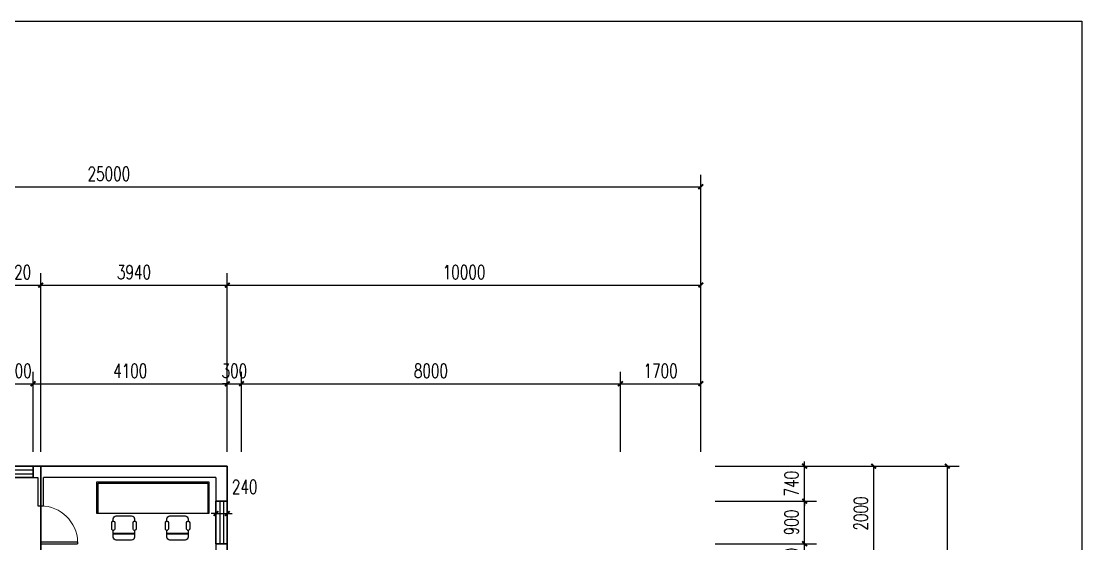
# Model space of a CAD drawing. Extents: x -76502 to 88679, y -12865 to 57615.
# Drawn here: x -19820 to 2575, y 46574 to 57615 of the extents above; entities that cross this region are included whole.
import ezdxf

# ---------------------------------------------------------------- set-up
doc = ezdxf.new("R2010")
doc.units = 0
doc.header["$LTSCALE"] = 1000
doc.header["$MEASUREMENT"] = 0
for name, color, linetype in [('edge', 180, 'Continuous'), ('GTV3_FOOTPRINT', 7, 'Continuous'), ('GTV3_OPENING', 7, 'Continuous'), ('GTV3_ZONE', 7, 'Continuous'), ('LVTRY', 6, 'Continuous'), ('PUB_DIM', 3, 'Continuous'), ('WALL', 9, 'Continuous'), ('WINDOW', 4, 'Continuous')]:
    doc.layers.add(name, color=color, linetype=linetype)
doc.styles.add('_TCH_DIM_T3', font='SIMPLEX', dxfattribs={"width": 0.705882, "bigfont": 'GBCBIG'})
doc.dimstyles.new('_TCH_ARCH&&100', dxfattribs={"dimtxt": 297.5, "dimasz": 100, "dimexe": 250, "dimexo": 300, "dimgap": 126.25, "dimtad": 1, "dimdec": 0, "dimtxsty": '_TCH_DIM_T3', "dimblk": 'ARCHTICK', "dimcen": 2.5, "dimclrt": 7, "dimazin": 2, "dimtfac": 1, "dimtdec": 0, "dimtix": 1, "dimtmove": 2, "dimatfit": 3, "dimfxl": 100})

# ---------------------------------------------------------------- blocks, each defined once
blk = doc.blocks.new('_ArchTick')
at = {"color": 0, "linetype": 'ByBlock', "const_width": 0.4}
blk.add_lwpolyline([(-0.5, -0.5), (0.5, 0.5)], dxfattribs=at)
blk = doc.blocks.new('*D244')
at = {"layer": 'Defpoints', "color": 0, "transparency": 16777216}
for p in [(-5469, 48214), (-263, 48214), (-5469, 28214)]:
    blk.add_point(p, dxfattribs=at)
at = {"layer": 'PUB_DIM', "color": 0, "lineweight": -2, "transparency": 16777216}
for p, q in [((-5169, 48214), (-13, 48214)), ((-263, 28214), (-263, 48214)), ((-5169, 28214), (-13, 28214))]:
    blk.add_line(p, q, dxfattribs=at)
at = {"layer": 'PUB_DIM', "color": 0, "lineweight": -2, "transparency": 16777216, "xscale": 100, "yscale": 100, "zscale": 100}
for p, rotation in [((-263, 48214), 90), ((-263, 28214), 270)]:
    blk.add_blockref('_ArchTick', p, dxfattribs=dict(at, rotation=rotation))
at = {"layer": 'PUB_DIM', "color": 7, "transparency": 16777216, "insert": (-538, 38214), "char_height": 297.5, "attachment_point": 5, "rotation": 90, "style": '_TCH_DIM_T3'}
blk.add_mtext('\\A1;20000', dxfattribs=at)
blk = doc.blocks.new('*D245')
at = {"layer": 'Defpoints', "color": 0, "transparency": 16777216}
for p in [(-5469, 48214), (-1818, 48214), (-5469, 46214)]:
    blk.add_point(p, dxfattribs=at)
at = {"layer": 'PUB_DIM', "color": 0, "lineweight": -2, "transparency": 16777216}
for p, q in [((-5169, 48214), (-1568, 48214)), ((-1818, 46214), (-1818, 48214)), ((-5169, 46214), (-1568, 46214))]:
    blk.add_line(p, q, dxfattribs=at)
at = {"layer": 'PUB_DIM', "color": 0, "lineweight": -2, "transparency": 16777216, "xscale": 100, "yscale": 100, "zscale": 100}
for p, rotation in [((-1818, 48214), 90), ((-1818, 46214), 270)]:
    blk.add_blockref('_ArchTick', p, dxfattribs=dict(at, rotation=rotation))
at = {"layer": 'PUB_DIM', "color": 7, "transparency": 16777216, "insert": (-2093, 47214), "char_height": 297.5, "attachment_point": 5, "rotation": 90, "style": '_TCH_DIM_T3'}
blk.add_mtext('\\A1;2000', dxfattribs=at)
blk = doc.blocks.new('*D253')
at = {"layer": 'Defpoints', "color": 0, "transparency": 16777216}
for p in [(-5469, 48214), (-3279, 48214), (-5469, 47474)]:
    blk.add_point(p, dxfattribs=at)
at = {"layer": 'PUB_DIM', "color": 0, "lineweight": -2, "transparency": 16777216}
for p, q in [((-5169, 48214), (-3029, 48214)), ((-3279, 48214), (-3279, 48314)), ((-3279, 47474), (-3279, 48214)), ((-5169, 47474), (-3029, 47474)), ((-3279, 47474), (-3279, 47374))]:
    blk.add_line(p, q, dxfattribs=at)
at = {"layer": 'PUB_DIM', "color": 0, "lineweight": -2, "transparency": 16777216, "xscale": 100, "yscale": 100, "zscale": 100}
for p, rotation in [((-3279, 48214), 270), ((-3279, 47474), 90)]:
    blk.add_blockref('_ArchTick', p, dxfattribs=dict(at, rotation=rotation))
at = {"layer": 'PUB_DIM', "color": 7, "transparency": 16777216, "insert": (-3554, 47844), "char_height": 297.5, "attachment_point": 5, "rotation": 90, "style": '_TCH_DIM_T3'}
blk.add_mtext('\\A1;740', dxfattribs=at)
blk = doc.blocks.new('*D254')
at = {"layer": 'Defpoints', "color": 0, "transparency": 16777216}
for p in [(-5469, 47474), (-3279, 47474), (-5469, 46574)]:
    blk.add_point(p, dxfattribs=at)
at = {"layer": 'PUB_DIM', "color": 0, "lineweight": -2, "transparency": 16777216}
for p, q in [((-5169, 47474), (-3029, 47474)), ((-3279, 46574), (-3279, 47474)), ((-5169, 46574), (-3029, 46574))]:
    blk.add_line(p, q, dxfattribs=at)
at = {"layer": 'PUB_DIM', "color": 0, "lineweight": -2, "transparency": 16777216, "xscale": 100, "yscale": 100, "zscale": 100}
for p, rotation in [((-3279, 47474), 90), ((-3279, 46574), 270)]:
    blk.add_blockref('_ArchTick', p, dxfattribs=dict(at, rotation=rotation))
at = {"layer": 'PUB_DIM', "color": 7, "transparency": 16777216, "insert": (-3554, 47024), "char_height": 297.5, "attachment_point": 5, "rotation": 90, "style": '_TCH_DIM_T3'}
blk.add_mtext('\\A1;900', dxfattribs=at)
blk = doc.blocks.new('*D255')
at = {"layer": 'Defpoints', "color": 0, "transparency": 16777216}
for p in [(-5469, 46574), (-3279, 46574), (-5469, 45854)]:
    blk.add_point(p, dxfattribs=at)
at = {"layer": 'PUB_DIM', "color": 0, "lineweight": -2, "transparency": 16777216}
for p, q in [((-3279, 46574), (-3279, 46674)), ((-5169, 46574), (-3029, 46574)), ((-3279, 45854), (-3279, 46574)), ((-5169, 45854), (-3029, 45854)), ((-3279, 45854), (-3279, 45754))]:
    blk.add_line(p, q, dxfattribs=at)
at = {"layer": 'PUB_DIM', "color": 0, "lineweight": -2, "transparency": 16777216, "xscale": 100, "yscale": 100, "zscale": 100}
for p, rotation in [((-3279, 46574), 270), ((-3279, 45854), 90)]:
    blk.add_blockref('_ArchTick', p, dxfattribs=dict(at, rotation=rotation))
at = {"layer": 'PUB_DIM', "color": 7, "transparency": 16777216, "insert": (-3554, 46214), "char_height": 297.5, "attachment_point": 5, "rotation": 90, "style": '_TCH_DIM_T3'}
blk.add_mtext('\\A1;720', dxfattribs=at)
blk = doc.blocks.new('*D270')
at = {"layer": 'Defpoints', "color": 0, "transparency": 16777216}
for p in [(-15709, 47214), (-15469, 47214), (-15469, 47214)]:
    blk.add_point(p, dxfattribs=at)
at = {"layer": 'PUB_DIM', "color": 0, "lineweight": -2, "transparency": 16777216}
for p, q in [((-15709, 47514), (-15709, 47464)), ((-15469, 47514), (-15469, 47464)), ((-15709, 47214), (-15809, 47214)), ((-15709, 47214), (-15469, 47214)), ((-15469, 47214), (-15369, 47214))]:
    blk.add_line(p, q, dxfattribs=at)
at = {"layer": 'PUB_DIM', "color": 0, "lineweight": -2, "transparency": 16777216, "xscale": 100, "yscale": 100, "zscale": 100}
blk.add_blockref('_ArchTick', (-15709, 47214), dxfattribs=at)
at = {"layer": 'PUB_DIM', "color": 0, "lineweight": -2, "transparency": 16777216, "xscale": 100, "yscale": 100, "zscale": 100, "rotation": 180}
blk.add_blockref('_ArchTick', (-15469, 47214), dxfattribs=at)
at = {"layer": 'PUB_DIM', "color": 7, "transparency": 16777216, "insert": (-15102, 47776), "char_height": 297.5, "attachment_point": 5, "style": '_TCH_DIM_T3'}
blk.add_mtext('\\A1;240', dxfattribs=at)
blk = doc.blocks.new('*D294')
at = {"layer": 'Defpoints', "color": 0, "transparency": 16777216}
for p in [(-5469, 54116), (-30469, 48214), (-5469, 48214)]:
    blk.add_point(p, dxfattribs=at)
at = {"layer": 'PUB_DIM', "color": 0, "lineweight": -2, "transparency": 16777216}
for p, q in [((-30469, 48514), (-30469, 54366)), ((-5469, 48514), (-5469, 54366)), ((-30469, 54116), (-5469, 54116))]:
    blk.add_line(p, q, dxfattribs=at)
at = {"layer": 'PUB_DIM', "color": 0, "lineweight": -2, "transparency": 16777216, "xscale": 100, "yscale": 100, "zscale": 100, "rotation": 180}
blk.add_blockref('_ArchTick', (-30469, 54116), dxfattribs=at)
at = {"layer": 'PUB_DIM', "color": 0, "lineweight": -2, "transparency": 16777216, "xscale": 100, "yscale": 100, "zscale": 100}
blk.add_blockref('_ArchTick', (-5469, 54116), dxfattribs=at)
at = {"layer": 'PUB_DIM', "color": 7, "transparency": 16777216, "insert": (-17969, 54391), "char_height": 297.5, "attachment_point": 5, "style": '_TCH_DIM_T3'}
blk.add_mtext('\\A1;25000', dxfattribs=at)
blk = doc.blocks.new('*D295')
at = {"layer": 'Defpoints', "color": 0, "transparency": 16777216}
for p in [(-5469, 52039), (-15469, 48214), (-5469, 48214)]:
    blk.add_point(p, dxfattribs=at)
at = {"layer": 'PUB_DIM', "color": 0, "lineweight": -2, "transparency": 16777216}
for p, q in [((-15469, 48514), (-15469, 52289)), ((-5469, 48514), (-5469, 52289)), ((-15469, 52039), (-5469, 52039))]:
    blk.add_line(p, q, dxfattribs=at)
at = {"layer": 'PUB_DIM', "color": 0, "lineweight": -2, "transparency": 16777216, "xscale": 100, "yscale": 100, "zscale": 100, "rotation": 180}
blk.add_blockref('_ArchTick', (-15469, 52039), dxfattribs=at)
at = {"layer": 'PUB_DIM', "color": 0, "lineweight": -2, "transparency": 16777216, "xscale": 100, "yscale": 100, "zscale": 100}
blk.add_blockref('_ArchTick', (-5469, 52039), dxfattribs=at)
at = {"layer": 'PUB_DIM', "color": 7, "transparency": 16777216, "insert": (-10469, 52314), "char_height": 297.5, "attachment_point": 5, "style": '_TCH_DIM_T3'}
blk.add_mtext('\\A1;10000', dxfattribs=at)
blk = doc.blocks.new('*D298')
at = {"layer": 'Defpoints', "color": 0, "transparency": 16777216}
for p in [(-19409, 52039), (-20529, 48214), (-19409, 48214)]:
    blk.add_point(p, dxfattribs=at)
at = {"layer": 'PUB_DIM', "color": 0, "lineweight": -2, "transparency": 16777216}
for p, q in [((-20529, 48514), (-20529, 52289)), ((-19409, 48514), (-19409, 52289)), ((-20529, 52039), (-19409, 52039))]:
    blk.add_line(p, q, dxfattribs=at)
at = {"layer": 'PUB_DIM', "color": 0, "lineweight": -2, "transparency": 16777216, "xscale": 100, "yscale": 100, "zscale": 100, "rotation": 180}
blk.add_blockref('_ArchTick', (-20529, 52039), dxfattribs=at)
at = {"layer": 'PUB_DIM', "color": 0, "lineweight": -2, "transparency": 16777216, "xscale": 100, "yscale": 100, "zscale": 100}
blk.add_blockref('_ArchTick', (-19409, 52039), dxfattribs=at)
at = {"layer": 'PUB_DIM', "color": 7, "transparency": 16777216, "insert": (-19969, 52314), "char_height": 297.5, "attachment_point": 5, "style": '_TCH_DIM_T3'}
blk.add_mtext('\\A1;1120', dxfattribs=at)
blk = doc.blocks.new('*D299')
at = {"layer": 'Defpoints', "color": 0, "transparency": 16777216}
for p in [(-15469, 52039), (-19409, 48214), (-15469, 48214)]:
    blk.add_point(p, dxfattribs=at)
at = {"layer": 'PUB_DIM', "color": 0, "lineweight": -2, "transparency": 16777216}
for p, q in [((-19409, 48514), (-19409, 52289)), ((-15469, 48514), (-15469, 52289)), ((-19409, 52039), (-15469, 52039))]:
    blk.add_line(p, q, dxfattribs=at)
at = {"layer": 'PUB_DIM', "color": 0, "lineweight": -2, "transparency": 16777216, "xscale": 100, "yscale": 100, "zscale": 100, "rotation": 180}
blk.add_blockref('_ArchTick', (-19409, 52039), dxfattribs=at)
at = {"layer": 'PUB_DIM', "color": 0, "lineweight": -2, "transparency": 16777216, "xscale": 100, "yscale": 100, "zscale": 100}
blk.add_blockref('_ArchTick', (-15469, 52039), dxfattribs=at)
at = {"layer": 'PUB_DIM', "color": 7, "transparency": 16777216, "insert": (-17439, 52314), "char_height": 297.5, "attachment_point": 5, "style": '_TCH_DIM_T3'}
blk.add_mtext('\\A1;3940', dxfattribs=at)
blk = doc.blocks.new('*D305')
at = {"layer": 'Defpoints', "color": 0, "transparency": 16777216}
for p in [(-19569, 49955), (-20169, 48214), (-19569, 48214)]:
    blk.add_point(p, dxfattribs=at)
at = {"layer": 'PUB_DIM', "color": 0, "lineweight": -2, "transparency": 16777216}
for p, q in [((-20169, 48514), (-20169, 50205)), ((-19569, 48514), (-19569, 50205)), ((-20169, 49955), (-20269, 49955)), ((-20169, 49955), (-19569, 49955)), ((-19569, 49955), (-19469, 49955))]:
    blk.add_line(p, q, dxfattribs=at)
at = {"layer": 'PUB_DIM', "color": 0, "lineweight": -2, "transparency": 16777216, "xscale": 100, "yscale": 100, "zscale": 100}
blk.add_blockref('_ArchTick', (-20169, 49955), dxfattribs=at)
at = {"layer": 'PUB_DIM', "color": 0, "lineweight": -2, "transparency": 16777216, "xscale": 100, "yscale": 100, "zscale": 100, "rotation": 180}
blk.add_blockref('_ArchTick', (-19569, 49955), dxfattribs=at)
at = {"layer": 'PUB_DIM', "color": 7, "transparency": 16777216, "insert": (-19869, 50230), "char_height": 297.5, "attachment_point": 5, "style": '_TCH_DIM_T3'}
blk.add_mtext('\\A1;600', dxfattribs=at)
blk = doc.blocks.new('*D306')
at = {"layer": 'Defpoints', "color": 0, "transparency": 16777216}
for p in [(-15469, 49955), (-19569, 48214), (-15469, 48214)]:
    blk.add_point(p, dxfattribs=at)
at = {"layer": 'PUB_DIM', "color": 0, "lineweight": -2, "transparency": 16777216}
for p, q in [((-19569, 48514), (-19569, 50205)), ((-15469, 48514), (-15469, 50205)), ((-19569, 49955), (-15469, 49955))]:
    blk.add_line(p, q, dxfattribs=at)
at = {"layer": 'PUB_DIM', "color": 0, "lineweight": -2, "transparency": 16777216, "xscale": 100, "yscale": 100, "zscale": 100, "rotation": 180}
blk.add_blockref('_ArchTick', (-19569, 49955), dxfattribs=at)
at = {"layer": 'PUB_DIM', "color": 0, "lineweight": -2, "transparency": 16777216, "xscale": 100, "yscale": 100, "zscale": 100}
blk.add_blockref('_ArchTick', (-15469, 49955), dxfattribs=at)
at = {"layer": 'PUB_DIM', "color": 7, "transparency": 16777216, "insert": (-17519, 50230), "char_height": 297.5, "attachment_point": 5, "style": '_TCH_DIM_T3'}
blk.add_mtext('\\A1;4100', dxfattribs=at)
blk = doc.blocks.new('*D307')
at = {"layer": 'Defpoints', "color": 0, "transparency": 16777216}
for p in [(-15169, 49955), (-15469, 48214), (-15169, 48214)]:
    blk.add_point(p, dxfattribs=at)
at = {"layer": 'PUB_DIM', "color": 0, "lineweight": -2, "transparency": 16777216}
for p, q in [((-15469, 48514), (-15469, 50205)), ((-15169, 48514), (-15169, 50205)), ((-15469, 49955), (-15569, 49955)), ((-15469, 49955), (-15169, 49955)), ((-15169, 49955), (-15069, 49955))]:
    blk.add_line(p, q, dxfattribs=at)
at = {"layer": 'PUB_DIM', "color": 0, "lineweight": -2, "transparency": 16777216, "xscale": 100, "yscale": 100, "zscale": 100}
blk.add_blockref('_ArchTick', (-15469, 49955), dxfattribs=at)
at = {"layer": 'PUB_DIM', "color": 0, "lineweight": -2, "transparency": 16777216, "xscale": 100, "yscale": 100, "zscale": 100, "rotation": 180}
blk.add_blockref('_ArchTick', (-15169, 49955), dxfattribs=at)
at = {"layer": 'PUB_DIM', "color": 7, "transparency": 16777216, "insert": (-15319, 50230), "char_height": 297.5, "attachment_point": 5, "style": '_TCH_DIM_T3'}
blk.add_mtext('\\A1;300', dxfattribs=at)
blk = doc.blocks.new('*D308')
at = {"layer": 'Defpoints', "color": 0, "transparency": 16777216}
for p in [(-7169, 49955), (-15169, 48214), (-7169, 48214)]:
    blk.add_point(p, dxfattribs=at)
at = {"layer": 'PUB_DIM', "color": 0, "lineweight": -2, "transparency": 16777216}
for p, q in [((-15169, 48514), (-15169, 50205)), ((-7169, 48514), (-7169, 50205)), ((-15169, 49955), (-7169, 49955))]:
    blk.add_line(p, q, dxfattribs=at)
at = {"layer": 'PUB_DIM', "color": 0, "lineweight": -2, "transparency": 16777216, "xscale": 100, "yscale": 100, "zscale": 100, "rotation": 180}
blk.add_blockref('_ArchTick', (-15169, 49955), dxfattribs=at)
at = {"layer": 'PUB_DIM', "color": 0, "lineweight": -2, "transparency": 16777216, "xscale": 100, "yscale": 100, "zscale": 100}
blk.add_blockref('_ArchTick', (-7169, 49955), dxfattribs=at)
at = {"layer": 'PUB_DIM', "color": 7, "transparency": 16777216, "insert": (-11169, 50230), "char_height": 297.5, "attachment_point": 5, "style": '_TCH_DIM_T3'}
blk.add_mtext('\\A1;8000', dxfattribs=at)
blk = doc.blocks.new('*D309')
at = {"layer": 'Defpoints', "color": 0, "transparency": 16777216}
for p in [(-5469, 49955), (-7169, 48214), (-5469, 48214)]:
    blk.add_point(p, dxfattribs=at)
at = {"layer": 'PUB_DIM', "color": 0, "lineweight": -2, "transparency": 16777216}
for p, q in [((-7169, 48514), (-7169, 50205)), ((-5469, 48514), (-5469, 50205)), ((-7169, 49955), (-5469, 49955))]:
    blk.add_line(p, q, dxfattribs=at)
at = {"layer": 'PUB_DIM', "color": 0, "lineweight": -2, "transparency": 16777216, "xscale": 100, "yscale": 100, "zscale": 100, "rotation": 180}
blk.add_blockref('_ArchTick', (-7169, 49955), dxfattribs=at)
at = {"layer": 'PUB_DIM', "color": 0, "lineweight": -2, "transparency": 16777216, "xscale": 100, "yscale": 100, "zscale": 100}
blk.add_blockref('_ArchTick', (-5469, 49955), dxfattribs=at)
at = {"layer": 'PUB_DIM', "color": 7, "transparency": 16777216, "insert": (-6319, 50230), "char_height": 297.5, "attachment_point": 5, "style": '_TCH_DIM_T3'}
blk.add_mtext('\\A1;1700', dxfattribs=at)
blk = doc.blocks.new('$DorLib2D$00000001')
for p, q in [((0.45, 0.975), (0.5, 0.975)), ((0.45, 0), (0.45, 0.975)), ((0.5, 0), (0.5, 0.975)), ((0.5, 0), (0.45, 0))]:
    blk.add_line(p, q)
at = {"lineweight": 13}
blk.add_arc((0.475, 0), 0.975, 91.4693, 180, dxfattribs=at)
blk = doc.blocks.new('$TCHSYS$WIN2D')
for p, q in [((-0.5, 0.5), (0.5, 0.5)), ((-0.5, 0.5), (-0.5, -0.5)), ((0.5, 0.5), (0.5, -0.5)), ((0.5, 0.167), (-0.5, 0.167)), ((0.5, -0.167), (-0.5, -0.167)), ((-0.5, -0.5), (0.5, -0.5))]:
    blk.add_line(p, q)
blk = doc.blocks.new('$plan$00002544')
for p, q in [((1157, -26), (-1157, -26)), ((-1157, -26), (-1157, -668)), ((1157, -668), (1157, -26)), ((-777, -855), (-777, -996)), ((-739, -829), (-751, -829)), ((-745, -779), (-745, -829)), ((-713, -996), (-713, -855)), ((-360, -715), (-681, -715)), ((-327, -855), (-327, -996)), ((-289, -829), (-301, -829)), ((-296, -829), (-296, -779)), ((-263, -996), (-263, -855)), ((355, -855), (355, -996)), ((393, -829), (381, -829)), ((387, -779), (387, -829)), ((419, -996), (419, -855)), ((772, -715), (451, -715)), ((805, -855), (805, -996)), ((843, -829), (831, -829)), ((836, -829), (836, -779)), ((869, -996), (869, -855)), ((-751, -1022), (-739, -1022)), ((-745, -1022), (-745, -1165)), ((-745, -1088), (-296, -1088)), ((-745, -1101), (-296, -1101)), ((-301, -1022), (-289, -1022)), ((-296, -1165), (-296, -1022)), ((381, -1022), (393, -1022)), ((387, -1022), (387, -1165)), ((387, -1088), (836, -1088)), ((387, -1101), (836, -1101)), ((831, -1022), (843, -1022)), ((836, -1165), (836, -1022)), ((-681, -1229), (-360, -1229)), ((451, -1229), (772, -1229))]:
    blk.add_line(p, q)
blk.add_lwpolyline([(-1183, -668), (1183, -668), (1183, 0), (-1183, 0)], close=True)
for points in [[(-296, -1165), (-295, -1022), (-289, -1022, 0.414214), (-263, -996), (-263, -855, 0.414214), (-289, -829), (-295, -829), (-296, -829), (-296, -779, 0.414214), (-360, -715), (-681, -715, 0.414214), (-745, -779), (-745, -829), (-751, -829, 0.414214), (-777, -855), (-777, -996, 0.414214), (-751, -1022), (-745, -1022), (-745, -1165, 0.414214), (-681, -1229), (-360, -1229, 0.414214), (-296, -1165)], [(836, -1165), (837, -1022), (843, -1022, 0.414214), (869, -996), (869, -855, 0.414214), (843, -829), (837, -829), (836, -829), (836, -779, 0.414214), (772, -715), (451, -715, 0.414214), (387, -779), (387, -829), (381, -829, 0.414214), (355, -855), (355, -996, 0.414214), (381, -1022), (387, -1022), (387, -1165, 0.414214), (451, -1229), (772, -1229, 0.414214), (836, -1165)]]:
    blk.add_lwpolyline(points, format="xyb", close=True)
for centre, radius, start, end in [((-751, -855), 25.7, 90, 180), ((-681, -779), 64.3, 90, 180), ((-739, -855), 25.7, 0, 90), ((-360, -779), 64.3, 0, 90), ((-301, -855), 25.7, 90, 180), ((-289, -855), 25.7, 0, 90), ((381, -855), 25.7, 90, 180), ((451, -779), 64.3, 90, 180), ((393, -855), 25.7, 0, 90), ((772, -779), 64.3, 0, 90), ((831, -855), 25.7, 90, 180), ((843, -855), 25.7, 0, 90), ((-751, -996), 25.7, 180, 270), ((-739, -996), 25.7, 270, 0), ((-301, -996), 25.7, 180, 270), ((-289, -996), 25.7, 270, 0), ((381, -996), 25.7, 180, 270), ((393, -996), 25.7, 270, 0), ((831, -996), 25.7, 180, 270), ((843, -996), 25.7, 270, 0), ((-681, -1165), 64.3, 180, 270), ((-360, -1165), 64.3, 270, 0), ((451, -1165), 64.3, 180, 270), ((772, -1165), 64.3, 270, 0)]:
    blk.add_arc(centre, radius, start, end)

msp = doc.modelspace()

# ---------------------------------------------------------------- linework, layer by layer
at = {"layer": 'edge'}
msp.add_lwpolyline([(-37602.9, 57614.5), (2574.6, 57614.5), (2574.6, 18101.7), (-37602.9, 18101.7)], close=True, dxfattribs=at)
at = {"layer": 'GTV3_FOOTPRINT'}
msp.add_lwpolyline([(-25469, 42213.6), (-30469, 42213.6), (-30469, 48213.6), (-15469, 48213.6), (-15469, 34213.6), (-5469, 34213.6), (-5469, 28213.6), (-25469, 28213.6)], close=True, dxfattribs=at)
at = {"layer": 'GTV3_OPENING'}
for points in [[(-20169, 47973.6), (-19569, 47973.6), (-19569, 48213.6), (-20169, 48213.6)], [(-15709, 46573.6), (-15469, 46573.6), (-15469, 47473.6), (-15709, 47473.6)]]:
    msp.add_lwpolyline(points, close=True, dxfattribs=at)
at = {"layer": 'GTV3_ZONE'}
for p, q in [((-19409, 34093.6), (-19409, 48213.6)), ((-19409, 48213.6), (-19409, 46213.6))]:
    msp.add_line(p, q, dxfattribs=at)
at = {"layer": 'WALL'}
for p, q in [((-19469, 48213.6), (-19569, 48213.6)), ((-19569, 48213.6), (-19569, 47973.6)), ((-15469, 48213.6), (-19469, 48213.6)), ((-15469, 47473.6), (-15469, 48213.6)), ((-19569, 47973.6), (-19469, 47973.6)), ((-19469, 47973.6), (-19469, 47373.6)), ((-15709, 47973.6), (-19349, 47973.6)), ((-19349, 47373.6), (-19349, 47973.6)), ((-15709, 47973.6), (-15709, 47473.6)), ((-19469, 47373.6), (-19349, 47373.6)), ((-15709, 47473.6), (-15469, 47473.6)), ((-15469, 46573.6), (-15709, 46573.6)), ((-15709, 46573.6), (-15709, 46273.6)), ((-15469, 46213.6), (-15469, 46573.6))]:
    msp.add_line(p, q, dxfattribs=at)

# ---------------------------------------------------------------- block references
at = {"layer": 'LVTRY', "yscale": -1, "rotation": 180}
msp.add_blockref('$plan$00002544', (-17039.9, 47879.5), dxfattribs=at)
at = {"layer": 'WINDOW'}
for name, p, xscale, yscale, zscale, rotation in [('$TCHSYS$WIN2D', (-19869, 48093.6), 600, -240, 600, 180), ('$DorLib2D$00000001', (-19409, 46973.6), 800, 800, 800, 270.0000000000001), ('$TCHSYS$WIN2D', (-15589, 47023.6), 900, 240, 900, 89.99999999999994)]:
    msp.add_blockref(name, p, dxfattribs=dict(at, xscale=xscale, yscale=yscale, zscale=zscale, rotation=rotation))

# ---------------------------------------------------------------- dimensions: what is measured, and where the dimension line sits
at = {"layer": 'PUB_DIM'}
for p1, p2, distance, picture, middle in [((-30469, 48213.6), (-5469, 48213.6), 5902.4, '*D294', (-17969, 54390.9)), ((-20529, 48213.6), (-19409, 48213.6), 3825.8, '*D298', (-19969, 52314.4)), ((-19409, 48213.6), (-15469, 48213.6), 3825.8, '*D299', (-17439, 52314.4)), ((-15469, 48213.6), (-5469, 48213.6), 3825.8, '*D295', (-10469, 52314.4)), ((-20169, 48213.6), (-19569, 48213.6), 1741.6, '*D305', (-19869, 50230.1)), ((-19569, 48213.6), (-15469, 48213.6), 1741.6, '*D306', (-17519, 50230.1)), ((-15469, 48213.6), (-15169, 48213.6), 1741.6, '*D307', (-15319, 50230.1)), ((-15169, 48213.6), (-7169, 48213.6), 1741.6, '*D308', (-11169, 50230.1)), ((-7169, 48213.6), (-5469, 48213.6), 1741.6, '*D309', (-6319, 50230.1)), ((-5469, 47473.6), (-5469, 48213.6), -2190.1, '*D253', (-3553.9, 47843.6)), ((-5469, 28213.6), (-5469, 48213.6), -5205.6, '*D244', (-538.4, 38213.6)), ((-5469, 46213.6), (-5469, 48213.6), -3650.5, '*D245', (-2093.5, 47213.6)), ((-5469, 46573.6), (-5469, 47473.6), -2190.1, '*D254', (-3553.9, 47023.6)), ((-5469, 45853.6), (-5469, 46573.6), -2190.1, '*D255', (-3553.9, 46213.6))]:
    dim = msp.add_aligned_dim(p1=p1, p2=p2, distance=distance, dimstyle='_TCH_ARCH&&100', dxfattribs=at)
    dim.commit()
    dim.dimension.update_dxf_attribs({"geometry": picture, "text_midpoint": middle})
dim = msp.add_linear_dim(base=(-15469, 47213.6), p1=(-15709, 47213.6), p2=(-15469, 47213.6), angle=0, dimstyle='_TCH_ARCH&&100', dxfattribs=at)
dim.commit()
dim.dimension.update_dxf_attribs({"geometry": '*D270', "text_midpoint": (-15102.4, 47776.5), "dimtype": 129})

doc.saveas('drawing.dxf')
